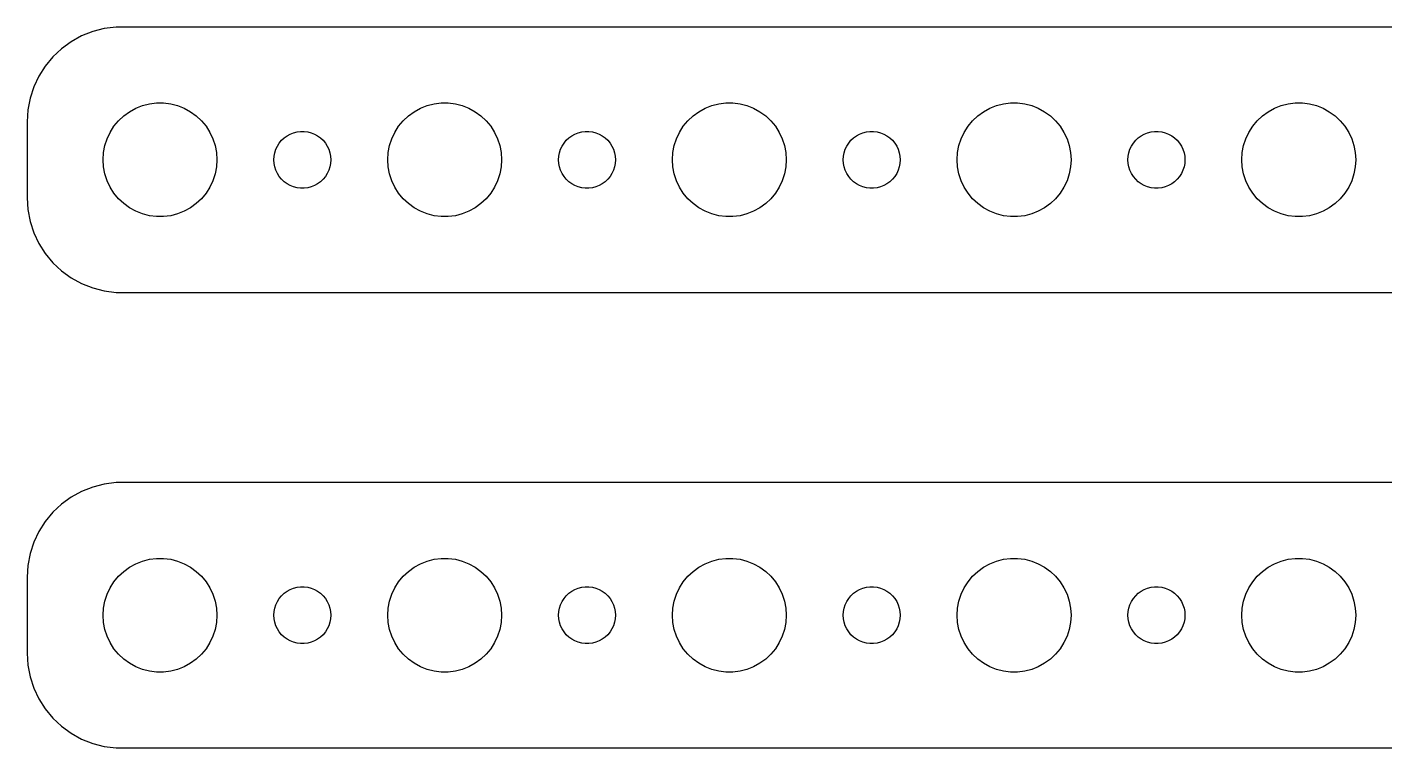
# Model space of a CAD drawing. Header units: metres. Extents: x -150 to 150, y 65 to 151.
# Drawn here: x -149.5 to -78, y 65 to 103 of the extents above; entities that cross this region are included whole.
import ezdxf

# ---------------------------------------------------------------- set-up
doc = ezdxf.new("R2010")
doc.units = ezdxf.units.M

msp = doc.modelspace()

# ---------------------------------------------------------------- linework, layer by layer
for p, q in [((-146.629, 102.524), (-147.179, 102.222)), ((-146.045, 102.755), (-146.629, 102.524)), ((-145.437, 102.911), (-146.045, 102.755)), ((-144.814, 102.99), (-145.437, 102.911)), ((144.814, 102.99), (-144.814, 102.99)), ((-147.687, 101.853), (-148.145, 101.423)), ((-147.179, 102.222), (-147.687, 101.853)), ((-148.545, 100.939), (-148.882, 100.409)), ((-148.145, 101.423), (-148.545, 100.939)), ((-148.882, 100.409), (-149.149, 99.8406)), ((-149.149, 99.8406), (-149.343, 99.2434)), ((-149.343, 99.2434), (-149.461, 98.6267)), ((-143.777, 98.7145), (-143.427, 98.8532)), ((-143.427, 98.8532), (-143.062, 98.9469)), ((-143.062, 98.9469), (-142.688, 98.9941)), ((-142.688, 98.9941), (-142.312, 98.9941)), ((-142.312, 98.9941), (-141.938, 98.9469)), ((-141.938, 98.9469), (-141.573, 98.8532)), ((-141.573, 98.8532), (-141.223, 98.7145)), ((-128.777, 98.7145), (-128.427, 98.8532)), ((-128.427, 98.8532), (-128.062, 98.9469)), ((-128.062, 98.9469), (-127.688, 98.9941)), ((-127.688, 98.9941), (-127.312, 98.9941)), ((-127.312, 98.9941), (-126.938, 98.9469)), ((-126.938, 98.9469), (-126.573, 98.8532)), ((-126.573, 98.8532), (-126.223, 98.7145)), ((-113.777, 98.7145), (-113.427, 98.8532)), ((-113.427, 98.8532), (-113.062, 98.9469)), ((-113.062, 98.9469), (-112.688, 98.9941)), ((-112.688, 98.9941), (-112.312, 98.9941)), ((-112.312, 98.9941), (-111.938, 98.9469)), ((-111.938, 98.9469), (-111.573, 98.8532)), ((-111.573, 98.8532), (-111.223, 98.7145)), ((-98.7773, 98.7145), (-98.427, 98.8532)), ((-98.427, 98.8532), (-98.0621, 98.9469)), ((-98.0621, 98.9469), (-97.6884, 98.9941)), ((-97.6884, 98.9941), (-97.3116, 98.9941)), ((-97.3116, 98.9941), (-96.9379, 98.9469)), ((-96.9379, 98.9469), (-96.573, 98.8532)), ((-96.573, 98.8532), (-96.2227, 98.7145)), ((-83.7773, 98.7145), (-83.427, 98.8532)), ((-83.427, 98.8532), (-83.0621, 98.9469)), ((-83.0621, 98.9469), (-82.6884, 98.9941)), ((-82.6884, 98.9941), (-82.3116, 98.9941)), ((-82.3116, 98.9941), (-81.9379, 98.9469)), ((-81.9379, 98.9469), (-81.573, 98.8532)), ((-81.573, 98.8532), (-81.2227, 98.7145)), ((-149.461, 98.6267), (-149.5, 98)), ((-144.927, 97.7634), (-144.687, 98.0536)), ((-144.687, 98.0536), (-144.412, 98.3115)), ((-144.412, 98.3115), (-144.107, 98.533)), ((-144.107, 98.533), (-143.777, 98.7145)), ((-141.223, 98.7145), (-140.893, 98.533)), ((-140.893, 98.533), (-140.588, 98.3115)), ((-140.588, 98.3115), (-140.313, 98.0536)), ((-140.313, 98.0536), (-140.073, 97.7634)), ((-129.927, 97.7634), (-129.687, 98.0536)), ((-129.687, 98.0536), (-129.412, 98.3115)), ((-129.412, 98.3115), (-129.107, 98.533)), ((-129.107, 98.533), (-128.777, 98.7145)), ((-126.223, 98.7145), (-125.893, 98.533)), ((-125.893, 98.533), (-125.588, 98.3115)), ((-125.588, 98.3115), (-125.313, 98.0536)), ((-125.313, 98.0536), (-125.073, 97.7634)), ((-114.927, 97.7634), (-114.687, 98.0536)), ((-114.687, 98.0536), (-114.412, 98.3115)), ((-114.412, 98.3115), (-114.107, 98.533)), ((-114.107, 98.533), (-113.777, 98.7145)), ((-111.223, 98.7145), (-110.893, 98.533)), ((-110.893, 98.533), (-110.588, 98.3115)), ((-110.588, 98.3115), (-110.313, 98.0536)), ((-110.313, 98.0536), (-110.073, 97.7634)), ((-99.927, 97.7634), (-99.6869, 98.0536)), ((-99.6869, 98.0536), (-99.4123, 98.3115)), ((-99.4123, 98.3115), (-99.1075, 98.533)), ((-99.1075, 98.533), (-98.7773, 98.7145)), ((-96.2227, 98.7145), (-95.8925, 98.533)), ((-95.8925, 98.533), (-95.5877, 98.3115)), ((-95.5877, 98.3115), (-95.3131, 98.0536)), ((-95.3131, 98.0536), (-95.073, 97.7634)), ((-84.927, 97.7634), (-84.6869, 98.0536)), ((-84.6869, 98.0536), (-84.4123, 98.3115)), ((-84.4123, 98.3115), (-84.1075, 98.533)), ((-84.1075, 98.533), (-83.7773, 98.7145)), ((-81.2227, 98.7145), (-80.8925, 98.533)), ((-80.8925, 98.533), (-80.5877, 98.3115)), ((-80.5877, 98.3115), (-80.3131, 98.0536)), ((-80.3131, 98.0536), (-80.073, 97.7634)), ((-149.5, 98), (-149.5, 94)), ((-145.289, 97.1044), (-145.129, 97.4453)), ((-145.129, 97.4453), (-144.927, 97.7634)), ((-140.073, 97.7634), (-139.871, 97.4453)), ((-139.871, 97.4453), (-139.711, 97.1044)), ((-135.804, 97.2665), (-135.639, 97.3572)), ((-135.639, 97.3572), (-135.464, 97.4266)), ((-135.464, 97.4266), (-135.281, 97.4734)), ((-135.281, 97.4734), (-135.094, 97.497)), ((-135.094, 97.497), (-134.906, 97.497)), ((-134.906, 97.497), (-134.719, 97.4734)), ((-134.719, 97.4734), (-134.536, 97.4266)), ((-134.536, 97.4266), (-134.361, 97.3572)), ((-134.361, 97.3572), (-134.196, 97.2665)), ((-130.289, 97.1044), (-130.129, 97.4453)), ((-130.129, 97.4453), (-129.927, 97.7634)), ((-125.073, 97.7634), (-124.871, 97.4453)), ((-124.871, 97.4453), (-124.711, 97.1044)), ((-120.804, 97.2665), (-120.639, 97.3572)), ((-120.639, 97.3572), (-120.464, 97.4266)), ((-120.464, 97.4266), (-120.281, 97.4734)), ((-120.281, 97.4734), (-120.094, 97.497)), ((-120.094, 97.497), (-119.906, 97.497)), ((-119.906, 97.497), (-119.719, 97.4734)), ((-119.719, 97.4734), (-119.536, 97.4266)), ((-119.536, 97.4266), (-119.361, 97.3572)), ((-119.361, 97.3572), (-119.196, 97.2665)), ((-115.289, 97.1044), (-115.129, 97.4453)), ((-115.129, 97.4453), (-114.927, 97.7634)), ((-110.073, 97.7634), (-109.871, 97.4453)), ((-109.871, 97.4453), (-109.711, 97.1044)), ((-105.804, 97.2665), (-105.639, 97.3572)), ((-105.639, 97.3572), (-105.464, 97.4266)), ((-105.464, 97.4266), (-105.281, 97.4734)), ((-105.281, 97.4734), (-105.094, 97.497)), ((-105.094, 97.497), (-104.906, 97.497)), ((-104.906, 97.497), (-104.719, 97.4734)), ((-104.719, 97.4734), (-104.536, 97.4266)), ((-104.536, 97.4266), (-104.361, 97.3572)), ((-104.361, 97.3572), (-104.196, 97.2665)), ((-100.289, 97.1044), (-100.129, 97.4453)), ((-100.129, 97.4453), (-99.927, 97.7634)), ((-95.073, 97.7634), (-94.8711, 97.4453)), ((-94.8711, 97.4453), (-94.7107, 97.1044)), ((-90.8037, 97.2665), (-90.6387, 97.3572)), ((-90.6387, 97.3572), (-90.4635, 97.4266)), ((-90.4635, 97.4266), (-90.2811, 97.4734)), ((-90.2811, 97.4734), (-90.0942, 97.497)), ((-90.0942, 97.497), (-89.9058, 97.497)), ((-89.9058, 97.497), (-89.7189, 97.4734)), ((-89.7189, 97.4734), (-89.5365, 97.4266)), ((-89.5365, 97.4266), (-89.3613, 97.3572)), ((-89.3613, 97.3572), (-89.1963, 97.2665)), ((-85.2893, 97.1044), (-85.1289, 97.4453)), ((-85.1289, 97.4453), (-84.927, 97.7634)), ((-80.073, 97.7634), (-79.8711, 97.4453)), ((-79.8711, 97.4453), (-79.7107, 97.1044)), ((-145.476, 96.376), (-145.406, 96.7461)), ((-145.406, 96.7461), (-145.289, 97.1044)), ((-139.711, 97.1044), (-139.594, 96.7461)), ((-139.594, 96.7461), (-139.524, 96.376)), ((-136.395, 96.5522), (-136.314, 96.7226)), ((-136.314, 96.7226), (-136.214, 96.8817)), ((-136.214, 96.8817), (-136.093, 97.0268)), ((-136.093, 97.0268), (-135.956, 97.1558)), ((-135.956, 97.1558), (-135.804, 97.2665)), ((-134.196, 97.2665), (-134.044, 97.1558)), ((-134.044, 97.1558), (-133.907, 97.0268)), ((-133.907, 97.0268), (-133.786, 96.8817)), ((-133.786, 96.8817), (-133.686, 96.7226)), ((-133.686, 96.7226), (-133.605, 96.5522)), ((-130.476, 96.376), (-130.406, 96.7461)), ((-130.406, 96.7461), (-130.289, 97.1044)), ((-124.711, 97.1044), (-124.594, 96.7461)), ((-124.594, 96.7461), (-124.524, 96.376)), ((-121.395, 96.5522), (-121.314, 96.7226)), ((-121.314, 96.7226), (-121.214, 96.8817)), ((-121.214, 96.8817), (-121.093, 97.0268)), ((-121.093, 97.0268), (-120.956, 97.1558)), ((-120.956, 97.1558), (-120.804, 97.2665)), ((-119.196, 97.2665), (-119.044, 97.1558)), ((-119.044, 97.1558), (-118.907, 97.0268)), ((-118.907, 97.0268), (-118.786, 96.8817)), ((-118.786, 96.8817), (-118.686, 96.7226)), ((-118.686, 96.7226), (-118.605, 96.5522)), ((-115.476, 96.376), (-115.406, 96.7461)), ((-115.406, 96.7461), (-115.289, 97.1044)), ((-109.711, 97.1044), (-109.594, 96.7461)), ((-109.594, 96.7461), (-109.524, 96.376)), ((-106.395, 96.5522), (-106.314, 96.7226)), ((-106.314, 96.7226), (-106.214, 96.8817)), ((-106.214, 96.8817), (-106.093, 97.0268)), ((-106.093, 97.0268), (-105.956, 97.1558)), ((-105.956, 97.1558), (-105.804, 97.2665)), ((-104.196, 97.2665), (-104.044, 97.1558)), ((-104.044, 97.1558), (-103.907, 97.0268)), ((-103.907, 97.0268), (-103.786, 96.8817)), ((-103.786, 96.8817), (-103.686, 96.7226)), ((-103.686, 96.7226), (-103.605, 96.5522)), ((-100.476, 96.376), (-100.406, 96.7461)), ((-100.406, 96.7461), (-100.289, 97.1044)), ((-94.7107, 97.1044), (-94.5943, 96.7461)), ((-94.5943, 96.7461), (-94.5237, 96.376)), ((-91.3947, 96.5522), (-91.3145, 96.7226)), ((-91.3145, 96.7226), (-91.2135, 96.8817)), ((-91.2135, 96.8817), (-91.0934, 97.0268)), ((-91.0934, 97.0268), (-90.9561, 97.1558)), ((-90.9561, 97.1558), (-90.8037, 97.2665)), ((-89.1963, 97.2665), (-89.0439, 97.1558)), ((-89.0439, 97.1558), (-88.9065, 97.0268)), ((-88.9065, 97.0268), (-88.7865, 96.8817)), ((-88.7865, 96.8817), (-88.6855, 96.7226)), ((-88.6855, 96.7226), (-88.6053, 96.5522)), ((-85.4763, 96.376), (-85.4057, 96.7461)), ((-85.4057, 96.7461), (-85.2893, 97.1044)), ((-79.7107, 97.1044), (-79.5943, 96.7461)), ((-79.5943, 96.7461), (-79.5237, 96.376)), ((-145.5, 96), (-145.476, 96.376)), ((-145.476, 95.624), (-145.5, 96)), ((-139.524, 96.376), (-139.5, 96)), ((-139.5, 96), (-139.524, 95.624)), ((-136.5, 96), (-136.488, 96.188)), ((-136.488, 95.812), (-136.5, 96)), ((-136.488, 96.188), (-136.453, 96.373)), ((-136.453, 96.373), (-136.395, 96.5522)), ((-133.605, 96.5522), (-133.547, 96.373)), ((-133.547, 96.373), (-133.512, 96.188)), ((-133.512, 96.188), (-133.5, 96)), ((-133.5, 96), (-133.512, 95.812)), ((-130.5, 96), (-130.476, 96.376)), ((-130.476, 95.624), (-130.5, 96)), ((-124.524, 96.376), (-124.5, 96)), ((-124.5, 96), (-124.524, 95.624)), ((-121.5, 96), (-121.488, 96.188)), ((-121.488, 95.812), (-121.5, 96)), ((-121.488, 96.188), (-121.453, 96.373)), ((-121.453, 96.373), (-121.395, 96.5522)), ((-118.605, 96.5522), (-118.547, 96.373)), ((-118.547, 96.373), (-118.512, 96.188)), ((-118.512, 96.188), (-118.5, 96)), ((-118.5, 96), (-118.512, 95.812)), ((-115.5, 96), (-115.476, 96.376)), ((-115.476, 95.624), (-115.5, 96)), ((-109.524, 96.376), (-109.5, 96)), ((-109.5, 96), (-109.524, 95.624)), ((-106.5, 96), (-106.488, 96.188)), ((-106.488, 95.812), (-106.5, 96)), ((-106.488, 96.188), (-106.453, 96.373)), ((-106.453, 96.373), (-106.395, 96.5522)), ((-103.605, 96.5522), (-103.547, 96.373)), ((-103.547, 96.373), (-103.512, 96.188)), ((-103.512, 96.188), (-103.5, 96)), ((-103.5, 96), (-103.512, 95.812)), ((-100.5, 96), (-100.476, 96.376)), ((-100.476, 95.624), (-100.5, 96)), ((-94.5237, 96.376), (-94.5, 96)), ((-94.5, 96), (-94.5237, 95.624)), ((-91.5, 96), (-91.4882, 96.188)), ((-91.4882, 95.812), (-91.5, 96)), ((-91.4882, 96.188), (-91.4529, 96.373)), ((-91.4529, 96.373), (-91.3947, 96.5522)), ((-88.6053, 96.5522), (-88.5471, 96.373)), ((-88.5471, 96.373), (-88.5118, 96.188)), ((-88.5118, 96.188), (-88.5, 96)), ((-88.5, 96), (-88.5118, 95.812)), ((-85.5, 96), (-85.4763, 96.376)), ((-85.4763, 95.624), (-85.5, 96)), ((-79.5237, 96.376), (-79.5, 96)), ((-79.5, 96), (-79.5237, 95.624)), ((-145.406, 95.2539), (-145.476, 95.624)), ((-145.289, 94.8956), (-145.406, 95.2539)), ((-139.594, 95.2539), (-139.711, 94.8956)), ((-139.524, 95.624), (-139.594, 95.2539)), ((-136.453, 95.627), (-136.488, 95.812)), ((-136.395, 95.4478), (-136.453, 95.627)), ((-136.314, 95.2774), (-136.395, 95.4478)), ((-136.214, 95.1183), (-136.314, 95.2774)), ((-133.686, 95.2774), (-133.786, 95.1183)), ((-133.605, 95.4478), (-133.686, 95.2774)), ((-133.547, 95.627), (-133.605, 95.4478)), ((-133.512, 95.812), (-133.547, 95.627)), ((-130.406, 95.2539), (-130.476, 95.624)), ((-130.289, 94.8956), (-130.406, 95.2539)), ((-124.594, 95.2539), (-124.711, 94.8956)), ((-124.524, 95.624), (-124.594, 95.2539)), ((-121.453, 95.627), (-121.488, 95.812)), ((-121.395, 95.4478), (-121.453, 95.627)), ((-121.314, 95.2774), (-121.395, 95.4478)), ((-121.214, 95.1183), (-121.314, 95.2774)), ((-118.686, 95.2774), (-118.786, 95.1183)), ((-118.605, 95.4478), (-118.686, 95.2774)), ((-118.547, 95.627), (-118.605, 95.4478)), ((-118.512, 95.812), (-118.547, 95.627)), ((-115.406, 95.2539), (-115.476, 95.624)), ((-115.289, 94.8956), (-115.406, 95.2539)), ((-109.594, 95.2539), (-109.711, 94.8956)), ((-109.524, 95.624), (-109.594, 95.2539)), ((-106.453, 95.627), (-106.488, 95.812)), ((-106.395, 95.4478), (-106.453, 95.627)), ((-106.314, 95.2774), (-106.395, 95.4478)), ((-106.214, 95.1183), (-106.314, 95.2774)), ((-103.686, 95.2774), (-103.786, 95.1183)), ((-103.605, 95.4478), (-103.686, 95.2774)), ((-103.547, 95.627), (-103.605, 95.4478)), ((-103.512, 95.812), (-103.547, 95.627)), ((-100.406, 95.2539), (-100.476, 95.624)), ((-100.289, 94.8956), (-100.406, 95.2539)), ((-94.5943, 95.2539), (-94.7107, 94.8956)), ((-94.5237, 95.624), (-94.5943, 95.2539)), ((-91.4529, 95.627), (-91.4882, 95.812)), ((-91.3947, 95.4478), (-91.4529, 95.627)), ((-91.3145, 95.2774), (-91.3947, 95.4478)), ((-91.2135, 95.1183), (-91.3145, 95.2774)), ((-88.6855, 95.2774), (-88.7865, 95.1183)), ((-88.6053, 95.4478), (-88.6855, 95.2774)), ((-88.5471, 95.627), (-88.6053, 95.4478)), ((-88.5118, 95.812), (-88.5471, 95.627)), ((-85.4057, 95.2539), (-85.4763, 95.624)), ((-85.2893, 94.8956), (-85.4057, 95.2539)), ((-79.5943, 95.2539), (-79.7107, 94.8956)), ((-79.5237, 95.624), (-79.5943, 95.2539)), ((-145.129, 94.5547), (-145.289, 94.8956)), ((-144.927, 94.2366), (-145.129, 94.5547)), ((-139.871, 94.5547), (-140.073, 94.2366)), ((-139.711, 94.8956), (-139.871, 94.5547)), ((-136.093, 94.9732), (-136.214, 95.1183)), ((-135.956, 94.8442), (-136.093, 94.9732)), ((-135.804, 94.7335), (-135.956, 94.8442)), ((-135.639, 94.6428), (-135.804, 94.7335)), ((-135.464, 94.5734), (-135.639, 94.6428)), ((-135.281, 94.5266), (-135.464, 94.5734)), ((-135.094, 94.503), (-135.281, 94.5266)), ((-134.906, 94.503), (-135.094, 94.503)), ((-134.719, 94.5266), (-134.906, 94.503)), ((-134.536, 94.5734), (-134.719, 94.5266)), ((-134.361, 94.6428), (-134.536, 94.5734)), ((-134.196, 94.7335), (-134.361, 94.6428)), ((-134.044, 94.8442), (-134.196, 94.7335)), ((-133.907, 94.9732), (-134.044, 94.8442)), ((-133.786, 95.1183), (-133.907, 94.9732)), ((-130.129, 94.5547), (-130.289, 94.8956)), ((-129.927, 94.2366), (-130.129, 94.5547)), ((-124.871, 94.5547), (-125.073, 94.2366)), ((-124.711, 94.8956), (-124.871, 94.5547)), ((-121.093, 94.9732), (-121.214, 95.1183)), ((-120.956, 94.8442), (-121.093, 94.9732)), ((-120.804, 94.7335), (-120.956, 94.8442)), ((-120.639, 94.6428), (-120.804, 94.7335)), ((-120.464, 94.5734), (-120.639, 94.6428)), ((-120.281, 94.5266), (-120.464, 94.5734)), ((-120.094, 94.503), (-120.281, 94.5266)), ((-119.906, 94.503), (-120.094, 94.503)), ((-119.719, 94.5266), (-119.906, 94.503)), ((-119.536, 94.5734), (-119.719, 94.5266)), ((-119.361, 94.6428), (-119.536, 94.5734)), ((-119.196, 94.7335), (-119.361, 94.6428)), ((-119.044, 94.8442), (-119.196, 94.7335)), ((-118.907, 94.9732), (-119.044, 94.8442)), ((-118.786, 95.1183), (-118.907, 94.9732)), ((-115.129, 94.5547), (-115.289, 94.8956)), ((-114.927, 94.2366), (-115.129, 94.5547)), ((-109.871, 94.5547), (-110.073, 94.2366)), ((-109.711, 94.8956), (-109.871, 94.5547)), ((-106.093, 94.9732), (-106.214, 95.1183)), ((-105.956, 94.8442), (-106.093, 94.9732)), ((-105.804, 94.7335), (-105.956, 94.8442)), ((-105.639, 94.6428), (-105.804, 94.7335)), ((-105.464, 94.5734), (-105.639, 94.6428)), ((-105.281, 94.5266), (-105.464, 94.5734)), ((-105.094, 94.503), (-105.281, 94.5266)), ((-104.906, 94.503), (-105.094, 94.503)), ((-104.719, 94.5266), (-104.906, 94.503)), ((-104.536, 94.5734), (-104.719, 94.5266)), ((-104.361, 94.6428), (-104.536, 94.5734)), ((-104.196, 94.7335), (-104.361, 94.6428)), ((-104.044, 94.8442), (-104.196, 94.7335)), ((-103.907, 94.9732), (-104.044, 94.8442)), ((-103.786, 95.1183), (-103.907, 94.9732)), ((-100.129, 94.5547), (-100.289, 94.8956)), ((-99.927, 94.2366), (-100.129, 94.5547)), ((-94.8711, 94.5547), (-95.073, 94.2366)), ((-94.7107, 94.8956), (-94.8711, 94.5547)), ((-91.0934, 94.9732), (-91.2135, 95.1183)), ((-90.9561, 94.8442), (-91.0934, 94.9732)), ((-90.8037, 94.7335), (-90.9561, 94.8442)), ((-90.6387, 94.6428), (-90.8037, 94.7335)), ((-90.4635, 94.5734), (-90.6387, 94.6428)), ((-90.2811, 94.5266), (-90.4635, 94.5734)), ((-90.0942, 94.503), (-90.2811, 94.5266)), ((-89.9058, 94.503), (-90.0942, 94.503)), ((-89.7189, 94.5266), (-89.9058, 94.503)), ((-89.5365, 94.5734), (-89.7189, 94.5266)), ((-89.3613, 94.6428), (-89.5365, 94.5734)), ((-89.1963, 94.7335), (-89.3613, 94.6428)), ((-89.0439, 94.8442), (-89.1963, 94.7335)), ((-88.9065, 94.9732), (-89.0439, 94.8442)), ((-88.7865, 95.1183), (-88.9065, 94.9732)), ((-85.1289, 94.5547), (-85.2893, 94.8956)), ((-84.927, 94.2366), (-85.1289, 94.5547)), ((-79.8711, 94.5547), (-80.073, 94.2366)), ((-79.7107, 94.8956), (-79.8711, 94.5547)), ((-149.5, 94), (-149.461, 93.3733)), ((-144.687, 93.9464), (-144.927, 94.2366)), ((-144.412, 93.6885), (-144.687, 93.9464)), ((-140.313, 93.9464), (-140.588, 93.6885)), ((-140.073, 94.2366), (-140.313, 93.9464)), ((-129.687, 93.9464), (-129.927, 94.2366)), ((-129.412, 93.6885), (-129.687, 93.9464)), ((-125.313, 93.9464), (-125.588, 93.6885)), ((-125.073, 94.2366), (-125.313, 93.9464)), ((-114.687, 93.9464), (-114.927, 94.2366)), ((-114.412, 93.6885), (-114.687, 93.9464)), ((-110.313, 93.9464), (-110.588, 93.6885)), ((-110.073, 94.2366), (-110.313, 93.9464)), ((-99.6869, 93.9464), (-99.927, 94.2366)), ((-99.4123, 93.6885), (-99.6869, 93.9464)), ((-95.3131, 93.9464), (-95.5877, 93.6885)), ((-95.073, 94.2366), (-95.3131, 93.9464)), ((-84.6869, 93.9464), (-84.927, 94.2366)), ((-84.4123, 93.6885), (-84.6869, 93.9464)), ((-80.3131, 93.9464), (-80.5877, 93.6885)), ((-80.073, 94.2366), (-80.3131, 93.9464)), ((-149.461, 93.3733), (-149.343, 92.7566)), ((-144.107, 93.467), (-144.412, 93.6885)), ((-143.777, 93.2855), (-144.107, 93.467)), ((-143.427, 93.1468), (-143.777, 93.2855)), ((-143.062, 93.0531), (-143.427, 93.1468)), ((-142.688, 93.0059), (-143.062, 93.0531)), ((-142.312, 93.0059), (-142.688, 93.0059)), ((-141.938, 93.0531), (-142.312, 93.0059)), ((-141.573, 93.1468), (-141.938, 93.0531)), ((-141.223, 93.2855), (-141.573, 93.1468)), ((-140.893, 93.467), (-141.223, 93.2855)), ((-140.588, 93.6885), (-140.893, 93.467)), ((-129.107, 93.467), (-129.412, 93.6885)), ((-128.777, 93.2855), (-129.107, 93.467)), ((-128.427, 93.1468), (-128.777, 93.2855)), ((-128.062, 93.0531), (-128.427, 93.1468)), ((-127.688, 93.0059), (-128.062, 93.0531)), ((-127.312, 93.0059), (-127.688, 93.0059)), ((-126.938, 93.0531), (-127.312, 93.0059)), ((-126.573, 93.1468), (-126.938, 93.0531)), ((-126.223, 93.2855), (-126.573, 93.1468)), ((-125.893, 93.467), (-126.223, 93.2855)), ((-125.588, 93.6885), (-125.893, 93.467)), ((-114.107, 93.467), (-114.412, 93.6885)), ((-113.777, 93.2855), (-114.107, 93.467)), ((-113.427, 93.1468), (-113.777, 93.2855)), ((-113.062, 93.0531), (-113.427, 93.1468)), ((-112.688, 93.0059), (-113.062, 93.0531)), ((-112.312, 93.0059), (-112.688, 93.0059)), ((-111.938, 93.0531), (-112.312, 93.0059)), ((-111.573, 93.1468), (-111.938, 93.0531)), ((-111.223, 93.2855), (-111.573, 93.1468)), ((-110.893, 93.467), (-111.223, 93.2855)), ((-110.588, 93.6885), (-110.893, 93.467)), ((-99.1075, 93.467), (-99.4123, 93.6885)), ((-98.7773, 93.2855), (-99.1075, 93.467)), ((-98.427, 93.1468), (-98.7773, 93.2855)), ((-98.0621, 93.0531), (-98.427, 93.1468)), ((-97.6884, 93.0059), (-98.0621, 93.0531)), ((-97.3116, 93.0059), (-97.6884, 93.0059)), ((-96.9379, 93.0531), (-97.3116, 93.0059)), ((-96.573, 93.1468), (-96.9379, 93.0531)), ((-96.2227, 93.2855), (-96.573, 93.1468)), ((-95.8925, 93.467), (-96.2227, 93.2855)), ((-95.5877, 93.6885), (-95.8925, 93.467)), ((-84.1075, 93.467), (-84.4123, 93.6885)), ((-83.7773, 93.2855), (-84.1075, 93.467)), ((-83.427, 93.1468), (-83.7773, 93.2855)), ((-83.0621, 93.0531), (-83.427, 93.1468)), ((-82.6884, 93.0059), (-83.0621, 93.0531)), ((-82.3116, 93.0059), (-82.6884, 93.0059)), ((-81.9379, 93.0531), (-82.3116, 93.0059)), ((-81.573, 93.1468), (-81.9379, 93.0531)), ((-81.2227, 93.2855), (-81.573, 93.1468)), ((-80.8925, 93.467), (-81.2227, 93.2855)), ((-80.5877, 93.6885), (-80.8925, 93.467)), ((-149.343, 92.7566), (-149.149, 92.1594)), ((-149.149, 92.1594), (-148.882, 91.5912)), ((-148.882, 91.5912), (-148.545, 91.0611)), ((-148.545, 91.0611), (-148.145, 90.5773)), ((-148.145, 90.5773), (-147.687, 90.1474)), ((-147.687, 90.1474), (-147.179, 89.7784)), ((-147.179, 89.7784), (-146.629, 89.4759)), ((-146.629, 89.4759), (-146.045, 89.2447)), ((-146.045, 89.2447), (-145.437, 89.0886)), ((-145.437, 89.0886), (-144.814, 89.0099)), ((-144.814, 89.0099), (144.814, 89.0099)), ((-146.045, 78.7553), (-146.629, 78.5241)), ((-145.437, 78.9114), (-146.045, 78.7553)), ((-144.814, 78.9901), (-145.437, 78.9114)), ((144.814, 78.9901), (-144.814, 78.9901)), ((-147.179, 78.2216), (-147.687, 77.8526)), ((-146.629, 78.5241), (-147.179, 78.2216)), ((-148.145, 77.4227), (-148.545, 76.9389)), ((-147.687, 77.8526), (-148.145, 77.4227)), ((-148.545, 76.9389), (-148.882, 76.4088)), ((-149.149, 75.8406), (-149.343, 75.2434)), ((-148.882, 76.4088), (-149.149, 75.8406)), ((-149.343, 75.2434), (-149.461, 74.6267)), ((-149.461, 74.6267), (-149.5, 74)), ((-144.412, 74.3115), (-144.107, 74.533)), ((-144.107, 74.533), (-143.777, 74.7145)), ((-143.777, 74.7145), (-143.427, 74.8532)), ((-143.427, 74.8532), (-143.062, 74.9469)), ((-143.062, 74.9469), (-142.688, 74.9941)), ((-142.688, 74.9941), (-142.312, 74.9941)), ((-142.312, 74.9941), (-141.938, 74.9469)), ((-141.938, 74.9469), (-141.573, 74.8532)), ((-141.573, 74.8532), (-141.223, 74.7145)), ((-141.223, 74.7145), (-140.893, 74.533)), ((-140.893, 74.533), (-140.588, 74.3115)), ((-129.412, 74.3115), (-129.107, 74.533)), ((-129.107, 74.533), (-128.777, 74.7145)), ((-128.777, 74.7145), (-128.427, 74.8532)), ((-128.427, 74.8532), (-128.062, 74.9469)), ((-128.062, 74.9469), (-127.688, 74.9941)), ((-127.688, 74.9941), (-127.312, 74.9941)), ((-127.312, 74.9941), (-126.938, 74.9469)), ((-126.938, 74.9469), (-126.573, 74.8532)), ((-126.573, 74.8532), (-126.223, 74.7145)), ((-126.223, 74.7145), (-125.893, 74.533)), ((-125.893, 74.533), (-125.588, 74.3115)), ((-114.412, 74.3115), (-114.107, 74.533)), ((-114.107, 74.533), (-113.777, 74.7145)), ((-113.777, 74.7145), (-113.427, 74.8532)), ((-113.427, 74.8532), (-113.062, 74.9469)), ((-113.062, 74.9469), (-112.688, 74.9941)), ((-112.688, 74.9941), (-112.312, 74.9941)), ((-112.312, 74.9941), (-111.938, 74.9469)), ((-111.938, 74.9469), (-111.573, 74.8532)), ((-111.573, 74.8532), (-111.223, 74.7145)), ((-111.223, 74.7145), (-110.893, 74.533)), ((-110.893, 74.533), (-110.588, 74.3115)), ((-99.4123, 74.3115), (-99.1075, 74.533)), ((-99.1075, 74.533), (-98.7773, 74.7145)), ((-98.7773, 74.7145), (-98.427, 74.8532)), ((-98.427, 74.8532), (-98.0621, 74.9469)), ((-98.0621, 74.9469), (-97.6884, 74.9941)), ((-97.6884, 74.9941), (-97.3116, 74.9941)), ((-97.3116, 74.9941), (-96.9379, 74.9469)), ((-96.9379, 74.9469), (-96.573, 74.8532)), ((-96.573, 74.8532), (-96.2227, 74.7145)), ((-96.2227, 74.7145), (-95.8925, 74.533)), ((-95.8925, 74.533), (-95.5877, 74.3115)), ((-84.4123, 74.3115), (-84.1075, 74.533)), ((-84.1075, 74.533), (-83.7773, 74.7145)), ((-83.7773, 74.7145), (-83.427, 74.8532)), ((-83.427, 74.8532), (-83.0621, 74.9469)), ((-83.0621, 74.9469), (-82.6884, 74.9941)), ((-82.6884, 74.9941), (-82.3116, 74.9941)), ((-82.3116, 74.9941), (-81.9379, 74.9469)), ((-81.9379, 74.9469), (-81.573, 74.8532)), ((-81.573, 74.8532), (-81.2227, 74.7145)), ((-81.2227, 74.7145), (-80.8925, 74.533)), ((-80.8925, 74.533), (-80.5877, 74.3115)), ((-149.5, 74), (-149.5, 70)), ((-145.129, 73.4453), (-144.927, 73.7634)), ((-144.927, 73.7634), (-144.687, 74.0536)), ((-144.687, 74.0536), (-144.412, 74.3115)), ((-140.588, 74.3115), (-140.313, 74.0536)), ((-140.313, 74.0536), (-140.073, 73.7634)), ((-140.073, 73.7634), (-139.871, 73.4453)), ((-130.129, 73.4453), (-129.927, 73.7634)), ((-129.927, 73.7634), (-129.687, 74.0536)), ((-129.687, 74.0536), (-129.412, 74.3115)), ((-125.588, 74.3115), (-125.313, 74.0536)), ((-125.313, 74.0536), (-125.073, 73.7634)), ((-125.073, 73.7634), (-124.871, 73.4453)), ((-115.129, 73.4453), (-114.927, 73.7634)), ((-114.927, 73.7634), (-114.687, 74.0536)), ((-114.687, 74.0536), (-114.412, 74.3115)), ((-110.588, 74.3115), (-110.313, 74.0536)), ((-110.313, 74.0536), (-110.073, 73.7634)), ((-110.073, 73.7634), (-109.871, 73.4453)), ((-100.129, 73.4453), (-99.927, 73.7634)), ((-99.927, 73.7634), (-99.6869, 74.0536)), ((-99.6869, 74.0536), (-99.4123, 74.3115)), ((-95.5877, 74.3115), (-95.3131, 74.0536)), ((-95.3131, 74.0536), (-95.073, 73.7634)), ((-95.073, 73.7634), (-94.8711, 73.4453)), ((-85.1289, 73.4453), (-84.927, 73.7634)), ((-84.927, 73.7634), (-84.6869, 74.0536)), ((-84.6869, 74.0536), (-84.4123, 74.3115)), ((-80.5877, 74.3115), (-80.3131, 74.0536)), ((-80.3131, 74.0536), (-80.073, 73.7634)), ((-80.073, 73.7634), (-79.8711, 73.4453)), ((-145.406, 72.7461), (-145.289, 73.1044)), ((-145.289, 73.1044), (-145.129, 73.4453)), ((-139.871, 73.4453), (-139.711, 73.1044)), ((-139.711, 73.1044), (-139.594, 72.7461)), ((-136.214, 72.8817), (-136.093, 73.0268)), ((-136.093, 73.0268), (-135.956, 73.1558)), ((-135.956, 73.1558), (-135.804, 73.2665)), ((-135.804, 73.2665), (-135.639, 73.3572)), ((-135.639, 73.3572), (-135.464, 73.4266)), ((-135.464, 73.4266), (-135.281, 73.4734)), ((-135.281, 73.4734), (-135.094, 73.497)), ((-135.094, 73.497), (-134.906, 73.497)), ((-134.906, 73.497), (-134.719, 73.4734)), ((-134.719, 73.4734), (-134.536, 73.4266)), ((-134.536, 73.4266), (-134.361, 73.3572)), ((-134.361, 73.3572), (-134.196, 73.2665)), ((-134.196, 73.2665), (-134.044, 73.1558)), ((-134.044, 73.1558), (-133.907, 73.0268)), ((-133.907, 73.0268), (-133.786, 72.8817)), ((-130.406, 72.7461), (-130.289, 73.1044)), ((-130.289, 73.1044), (-130.129, 73.4453)), ((-124.871, 73.4453), (-124.711, 73.1044)), ((-124.711, 73.1044), (-124.594, 72.7461)), ((-121.214, 72.8817), (-121.093, 73.0268)), ((-121.093, 73.0268), (-120.956, 73.1558)), ((-120.956, 73.1558), (-120.804, 73.2665)), ((-120.804, 73.2665), (-120.639, 73.3572)), ((-120.639, 73.3572), (-120.464, 73.4266)), ((-120.464, 73.4266), (-120.281, 73.4734)), ((-120.281, 73.4734), (-120.094, 73.497)), ((-120.094, 73.497), (-119.906, 73.497)), ((-119.906, 73.497), (-119.719, 73.4734)), ((-119.719, 73.4734), (-119.536, 73.4266)), ((-119.536, 73.4266), (-119.361, 73.3572)), ((-119.361, 73.3572), (-119.196, 73.2665)), ((-119.196, 73.2665), (-119.044, 73.1558)), ((-119.044, 73.1558), (-118.907, 73.0268)), ((-118.907, 73.0268), (-118.786, 72.8817)), ((-115.406, 72.7461), (-115.289, 73.1044)), ((-115.289, 73.1044), (-115.129, 73.4453)), ((-109.871, 73.4453), (-109.711, 73.1044)), ((-109.711, 73.1044), (-109.594, 72.7461)), ((-106.214, 72.8817), (-106.093, 73.0268)), ((-106.093, 73.0268), (-105.956, 73.1558)), ((-105.956, 73.1558), (-105.804, 73.2665)), ((-105.804, 73.2665), (-105.639, 73.3572)), ((-105.639, 73.3572), (-105.464, 73.4266)), ((-105.464, 73.4266), (-105.281, 73.4734)), ((-105.281, 73.4734), (-105.094, 73.497)), ((-105.094, 73.497), (-104.906, 73.497)), ((-104.906, 73.497), (-104.719, 73.4734)), ((-104.719, 73.4734), (-104.536, 73.4266)), ((-104.536, 73.4266), (-104.361, 73.3572)), ((-104.361, 73.3572), (-104.196, 73.2665)), ((-104.196, 73.2665), (-104.044, 73.1558)), ((-104.044, 73.1558), (-103.907, 73.0268)), ((-103.907, 73.0268), (-103.786, 72.8817)), ((-100.406, 72.7461), (-100.289, 73.1044)), ((-100.289, 73.1044), (-100.129, 73.4453)), ((-94.8711, 73.4453), (-94.7107, 73.1044)), ((-94.7107, 73.1044), (-94.5943, 72.7461)), ((-91.2135, 72.8817), (-91.0934, 73.0268)), ((-91.0934, 73.0268), (-90.9561, 73.1558)), ((-90.9561, 73.1558), (-90.8037, 73.2665)), ((-90.8037, 73.2665), (-90.6387, 73.3572)), ((-90.6387, 73.3572), (-90.4635, 73.4266)), ((-90.4635, 73.4266), (-90.2811, 73.4734)), ((-90.2811, 73.4734), (-90.0942, 73.497)), ((-90.0942, 73.497), (-89.9058, 73.497)), ((-89.9058, 73.497), (-89.7189, 73.4734)), ((-89.7189, 73.4734), (-89.5365, 73.4266)), ((-89.5365, 73.4266), (-89.3613, 73.3572)), ((-89.3613, 73.3572), (-89.1963, 73.2665)), ((-89.1963, 73.2665), (-89.0439, 73.1558)), ((-89.0439, 73.1558), (-88.9065, 73.0268)), ((-88.9065, 73.0268), (-88.7865, 72.8817)), ((-85.4057, 72.7461), (-85.2893, 73.1044)), ((-85.2893, 73.1044), (-85.1289, 73.4453)), ((-79.8711, 73.4453), (-79.7107, 73.1044)), ((-79.7107, 73.1044), (-79.5943, 72.7461)), ((-145.5, 72), (-145.476, 72.376)), ((-145.476, 72.376), (-145.406, 72.7461)), ((-139.594, 72.7461), (-139.524, 72.376)), ((-139.524, 72.376), (-139.5, 72)), ((-136.488, 72.188), (-136.453, 72.373)), ((-136.453, 72.373), (-136.395, 72.5522)), ((-136.395, 72.5522), (-136.314, 72.7226)), ((-136.314, 72.7226), (-136.214, 72.8817)), ((-133.786, 72.8817), (-133.686, 72.7226)), ((-133.686, 72.7226), (-133.605, 72.5522)), ((-133.605, 72.5522), (-133.547, 72.373)), ((-133.547, 72.373), (-133.512, 72.188)), ((-130.5, 72), (-130.476, 72.376)), ((-130.476, 72.376), (-130.406, 72.7461)), ((-124.594, 72.7461), (-124.524, 72.376)), ((-124.524, 72.376), (-124.5, 72)), ((-121.488, 72.188), (-121.453, 72.373)), ((-121.453, 72.373), (-121.395, 72.5522)), ((-121.395, 72.5522), (-121.314, 72.7226)), ((-121.314, 72.7226), (-121.214, 72.8817)), ((-118.786, 72.8817), (-118.686, 72.7226)), ((-118.686, 72.7226), (-118.605, 72.5522)), ((-118.605, 72.5522), (-118.547, 72.373)), ((-118.547, 72.373), (-118.512, 72.188)), ((-115.5, 72), (-115.476, 72.376)), ((-115.476, 72.376), (-115.406, 72.7461)), ((-109.594, 72.7461), (-109.524, 72.376)), ((-109.524, 72.376), (-109.5, 72)), ((-106.488, 72.188), (-106.453, 72.373)), ((-106.453, 72.373), (-106.395, 72.5522)), ((-106.395, 72.5522), (-106.314, 72.7226)), ((-106.314, 72.7226), (-106.214, 72.8817)), ((-103.786, 72.8817), (-103.686, 72.7226)), ((-103.686, 72.7226), (-103.605, 72.5522)), ((-103.605, 72.5522), (-103.547, 72.373)), ((-103.547, 72.373), (-103.512, 72.188)), ((-100.5, 72), (-100.476, 72.376)), ((-100.476, 72.376), (-100.406, 72.7461)), ((-94.5943, 72.7461), (-94.5237, 72.376)), ((-94.5237, 72.376), (-94.5, 72)), ((-91.4882, 72.188), (-91.4529, 72.373)), ((-91.4529, 72.373), (-91.3947, 72.5522)), ((-91.3947, 72.5522), (-91.3145, 72.7226)), ((-91.3145, 72.7226), (-91.2135, 72.8817)), ((-88.7865, 72.8817), (-88.6855, 72.7226)), ((-88.6855, 72.7226), (-88.6053, 72.5522)), ((-88.6053, 72.5522), (-88.5471, 72.373)), ((-88.5471, 72.373), (-88.5118, 72.188)), ((-85.5, 72), (-85.4763, 72.376)), ((-85.4763, 72.376), (-85.4057, 72.7461)), ((-79.5943, 72.7461), (-79.5237, 72.376)), ((-79.5237, 72.376), (-79.5, 72)), ((-145.476, 71.624), (-145.5, 72)), ((-145.406, 71.2539), (-145.476, 71.624)), ((-139.524, 71.624), (-139.594, 71.2539)), ((-139.5, 72), (-139.524, 71.624)), ((-136.5, 72), (-136.488, 72.188)), ((-136.488, 71.812), (-136.5, 72)), ((-136.453, 71.627), (-136.488, 71.812)), ((-136.395, 71.4478), (-136.453, 71.627)), ((-133.547, 71.627), (-133.605, 71.4478)), ((-133.512, 71.812), (-133.547, 71.627)), ((-133.512, 72.188), (-133.5, 72)), ((-133.5, 72), (-133.512, 71.812)), ((-130.476, 71.624), (-130.5, 72)), ((-130.406, 71.2539), (-130.476, 71.624)), ((-124.524, 71.624), (-124.594, 71.2539)), ((-124.5, 72), (-124.524, 71.624)), ((-121.5, 72), (-121.488, 72.188)), ((-121.488, 71.812), (-121.5, 72)), ((-121.453, 71.627), (-121.488, 71.812)), ((-121.395, 71.4478), (-121.453, 71.627)), ((-118.547, 71.627), (-118.605, 71.4478)), ((-118.512, 71.812), (-118.547, 71.627)), ((-118.512, 72.188), (-118.5, 72)), ((-118.5, 72), (-118.512, 71.812)), ((-115.476, 71.624), (-115.5, 72)), ((-115.406, 71.2539), (-115.476, 71.624)), ((-109.524, 71.624), (-109.594, 71.2539)), ((-109.5, 72), (-109.524, 71.624)), ((-106.5, 72), (-106.488, 72.188)), ((-106.488, 71.812), (-106.5, 72)), ((-106.453, 71.627), (-106.488, 71.812)), ((-106.395, 71.4478), (-106.453, 71.627)), ((-103.547, 71.627), (-103.605, 71.4478)), ((-103.512, 71.812), (-103.547, 71.627)), ((-103.512, 72.188), (-103.5, 72)), ((-103.5, 72), (-103.512, 71.812)), ((-100.476, 71.624), (-100.5, 72)), ((-100.406, 71.2539), (-100.476, 71.624)), ((-94.5237, 71.624), (-94.5943, 71.2539)), ((-94.5, 72), (-94.5237, 71.624)), ((-91.5, 72), (-91.4882, 72.188)), ((-91.4882, 71.812), (-91.5, 72)), ((-91.4529, 71.627), (-91.4882, 71.812)), ((-91.3947, 71.4478), (-91.4529, 71.627)), ((-88.5471, 71.627), (-88.6053, 71.4478)), ((-88.5118, 71.812), (-88.5471, 71.627)), ((-88.5118, 72.188), (-88.5, 72)), ((-88.5, 72), (-88.5118, 71.812)), ((-85.4763, 71.624), (-85.5, 72)), ((-85.4057, 71.2539), (-85.4763, 71.624)), ((-79.5237, 71.624), (-79.5943, 71.2539)), ((-79.5, 72), (-79.5237, 71.624)), ((-145.289, 70.8956), (-145.406, 71.2539)), ((-145.129, 70.5547), (-145.289, 70.8956)), ((-139.711, 70.8956), (-139.871, 70.5547)), ((-139.594, 71.2539), (-139.711, 70.8956)), ((-136.314, 71.2774), (-136.395, 71.4478)), ((-136.214, 71.1183), (-136.314, 71.2774)), ((-136.093, 70.9732), (-136.214, 71.1183)), ((-135.956, 70.8442), (-136.093, 70.9732)), ((-135.804, 70.7335), (-135.956, 70.8442)), ((-134.044, 70.8442), (-134.196, 70.7335)), ((-133.907, 70.9732), (-134.044, 70.8442)), ((-133.786, 71.1183), (-133.907, 70.9732)), ((-133.686, 71.2774), (-133.786, 71.1183)), ((-133.605, 71.4478), (-133.686, 71.2774)), ((-130.289, 70.8956), (-130.406, 71.2539)), ((-130.129, 70.5547), (-130.289, 70.8956)), ((-124.711, 70.8956), (-124.871, 70.5547)), ((-124.594, 71.2539), (-124.711, 70.8956)), ((-121.314, 71.2774), (-121.395, 71.4478)), ((-121.214, 71.1183), (-121.314, 71.2774)), ((-121.093, 70.9732), (-121.214, 71.1183)), ((-120.956, 70.8442), (-121.093, 70.9732)), ((-120.804, 70.7335), (-120.956, 70.8442)), ((-119.044, 70.8442), (-119.196, 70.7335)), ((-118.907, 70.9732), (-119.044, 70.8442)), ((-118.786, 71.1183), (-118.907, 70.9732)), ((-118.686, 71.2774), (-118.786, 71.1183)), ((-118.605, 71.4478), (-118.686, 71.2774)), ((-115.289, 70.8956), (-115.406, 71.2539)), ((-115.129, 70.5547), (-115.289, 70.8956)), ((-109.711, 70.8956), (-109.871, 70.5547)), ((-109.594, 71.2539), (-109.711, 70.8956)), ((-106.314, 71.2774), (-106.395, 71.4478)), ((-106.214, 71.1183), (-106.314, 71.2774)), ((-106.093, 70.9732), (-106.214, 71.1183)), ((-105.956, 70.8442), (-106.093, 70.9732)), ((-105.804, 70.7335), (-105.956, 70.8442)), ((-104.044, 70.8442), (-104.196, 70.7335)), ((-103.907, 70.9732), (-104.044, 70.8442)), ((-103.786, 71.1183), (-103.907, 70.9732)), ((-103.686, 71.2774), (-103.786, 71.1183)), ((-103.605, 71.4478), (-103.686, 71.2774)), ((-100.289, 70.8956), (-100.406, 71.2539)), ((-100.129, 70.5547), (-100.289, 70.8956)), ((-94.7107, 70.8956), (-94.8711, 70.5547)), ((-94.5943, 71.2539), (-94.7107, 70.8956)), ((-91.3145, 71.2774), (-91.3947, 71.4478)), ((-91.2135, 71.1183), (-91.3145, 71.2774)), ((-91.0934, 70.9732), (-91.2135, 71.1183)), ((-90.9561, 70.8442), (-91.0934, 70.9732)), ((-90.8037, 70.7335), (-90.9561, 70.8442)), ((-89.0439, 70.8442), (-89.1963, 70.7335)), ((-88.9065, 70.9732), (-89.0439, 70.8442)), ((-88.7865, 71.1183), (-88.9065, 70.9732)), ((-88.6855, 71.2774), (-88.7865, 71.1183)), ((-88.6053, 71.4478), (-88.6855, 71.2774)), ((-85.2893, 70.8956), (-85.4057, 71.2539)), ((-85.1289, 70.5547), (-85.2893, 70.8956)), ((-79.7107, 70.8956), (-79.8711, 70.5547)), ((-79.5943, 71.2539), (-79.7107, 70.8956)), ((-144.927, 70.2366), (-145.129, 70.5547)), ((-144.687, 69.9464), (-144.927, 70.2366)), ((-140.073, 70.2366), (-140.313, 69.9464)), ((-139.871, 70.5547), (-140.073, 70.2366)), ((-135.639, 70.6428), (-135.804, 70.7335)), ((-135.464, 70.5734), (-135.639, 70.6428)), ((-135.281, 70.5266), (-135.464, 70.5734)), ((-135.094, 70.503), (-135.281, 70.5266)), ((-134.906, 70.503), (-135.094, 70.503)), ((-134.719, 70.5266), (-134.906, 70.503)), ((-134.536, 70.5734), (-134.719, 70.5266)), ((-134.361, 70.6428), (-134.536, 70.5734)), ((-134.196, 70.7335), (-134.361, 70.6428)), ((-129.927, 70.2366), (-130.129, 70.5547)), ((-129.687, 69.9464), (-129.927, 70.2366)), ((-125.073, 70.2366), (-125.313, 69.9464)), ((-124.871, 70.5547), (-125.073, 70.2366)), ((-120.639, 70.6428), (-120.804, 70.7335)), ((-120.464, 70.5734), (-120.639, 70.6428)), ((-120.281, 70.5266), (-120.464, 70.5734)), ((-120.094, 70.503), (-120.281, 70.5266)), ((-119.906, 70.503), (-120.094, 70.503)), ((-119.719, 70.5266), (-119.906, 70.503)), ((-119.536, 70.5734), (-119.719, 70.5266)), ((-119.361, 70.6428), (-119.536, 70.5734)), ((-119.196, 70.7335), (-119.361, 70.6428)), ((-114.927, 70.2366), (-115.129, 70.5547)), ((-114.687, 69.9464), (-114.927, 70.2366)), ((-110.073, 70.2366), (-110.313, 69.9464)), ((-109.871, 70.5547), (-110.073, 70.2366)), ((-105.639, 70.6428), (-105.804, 70.7335)), ((-105.464, 70.5734), (-105.639, 70.6428)), ((-105.281, 70.5266), (-105.464, 70.5734)), ((-105.094, 70.503), (-105.281, 70.5266)), ((-104.906, 70.503), (-105.094, 70.503)), ((-104.719, 70.5266), (-104.906, 70.503)), ((-104.536, 70.5734), (-104.719, 70.5266)), ((-104.361, 70.6428), (-104.536, 70.5734)), ((-104.196, 70.7335), (-104.361, 70.6428)), ((-99.927, 70.2366), (-100.129, 70.5547)), ((-99.6869, 69.9464), (-99.927, 70.2366)), ((-95.073, 70.2366), (-95.3131, 69.9464)), ((-94.8711, 70.5547), (-95.073, 70.2366)), ((-90.6387, 70.6428), (-90.8037, 70.7335)), ((-90.4635, 70.5734), (-90.6387, 70.6428)), ((-90.2811, 70.5266), (-90.4635, 70.5734)), ((-90.0942, 70.503), (-90.2811, 70.5266)), ((-89.9058, 70.503), (-90.0942, 70.503)), ((-89.7189, 70.5266), (-89.9058, 70.503)), ((-89.5365, 70.5734), (-89.7189, 70.5266)), ((-89.3613, 70.6428), (-89.5365, 70.5734)), ((-89.1963, 70.7335), (-89.3613, 70.6428)), ((-84.927, 70.2366), (-85.1289, 70.5547)), ((-84.6869, 69.9464), (-84.927, 70.2366)), ((-80.073, 70.2366), (-80.3131, 69.9464)), ((-79.8711, 70.5547), (-80.073, 70.2366)), ((-149.5, 70), (-149.461, 69.3733)), ((-144.412, 69.6885), (-144.687, 69.9464)), ((-144.107, 69.467), (-144.412, 69.6885)), ((-143.777, 69.2855), (-144.107, 69.467)), ((-140.893, 69.467), (-141.223, 69.2855)), ((-140.588, 69.6885), (-140.893, 69.467)), ((-140.313, 69.9464), (-140.588, 69.6885)), ((-129.412, 69.6885), (-129.687, 69.9464)), ((-129.107, 69.467), (-129.412, 69.6885)), ((-128.777, 69.2855), (-129.107, 69.467)), ((-125.893, 69.467), (-126.223, 69.2855)), ((-125.588, 69.6885), (-125.893, 69.467)), ((-125.313, 69.9464), (-125.588, 69.6885)), ((-114.412, 69.6885), (-114.687, 69.9464)), ((-114.107, 69.467), (-114.412, 69.6885)), ((-113.777, 69.2855), (-114.107, 69.467)), ((-110.893, 69.467), (-111.223, 69.2855)), ((-110.588, 69.6885), (-110.893, 69.467)), ((-110.313, 69.9464), (-110.588, 69.6885)), ((-99.4123, 69.6885), (-99.6869, 69.9464)), ((-99.1075, 69.467), (-99.4123, 69.6885)), ((-98.7773, 69.2855), (-99.1075, 69.467)), ((-95.8925, 69.467), (-96.2227, 69.2855)), ((-95.5877, 69.6885), (-95.8925, 69.467)), ((-95.3131, 69.9464), (-95.5877, 69.6885)), ((-84.4123, 69.6885), (-84.6869, 69.9464)), ((-84.1075, 69.467), (-84.4123, 69.6885)), ((-83.7773, 69.2855), (-84.1075, 69.467)), ((-80.8925, 69.467), (-81.2227, 69.2855)), ((-80.5877, 69.6885), (-80.8925, 69.467)), ((-80.3131, 69.9464), (-80.5877, 69.6885)), ((-149.461, 69.3733), (-149.343, 68.7566)), ((-149.343, 68.7566), (-149.149, 68.1594)), ((-143.427, 69.1468), (-143.777, 69.2855)), ((-143.062, 69.0531), (-143.427, 69.1468)), ((-142.688, 69.0059), (-143.062, 69.0531)), ((-142.312, 69.0059), (-142.688, 69.0059)), ((-141.938, 69.0531), (-142.312, 69.0059)), ((-141.573, 69.1468), (-141.938, 69.0531)), ((-141.223, 69.2855), (-141.573, 69.1468)), ((-128.427, 69.1468), (-128.777, 69.2855)), ((-128.062, 69.0531), (-128.427, 69.1468)), ((-127.688, 69.0059), (-128.062, 69.0531)), ((-127.312, 69.0059), (-127.688, 69.0059)), ((-126.938, 69.0531), (-127.312, 69.0059)), ((-126.573, 69.1468), (-126.938, 69.0531)), ((-126.223, 69.2855), (-126.573, 69.1468)), ((-113.427, 69.1468), (-113.777, 69.2855)), ((-113.062, 69.0531), (-113.427, 69.1468)), ((-112.688, 69.0059), (-113.062, 69.0531)), ((-112.312, 69.0059), (-112.688, 69.0059)), ((-111.938, 69.0531), (-112.312, 69.0059)), ((-111.573, 69.1468), (-111.938, 69.0531)), ((-111.223, 69.2855), (-111.573, 69.1468)), ((-98.427, 69.1468), (-98.7773, 69.2855)), ((-98.0621, 69.0531), (-98.427, 69.1468)), ((-97.6884, 69.0059), (-98.0621, 69.0531)), ((-97.3116, 69.0059), (-97.6884, 69.0059)), ((-96.9379, 69.0531), (-97.3116, 69.0059)), ((-96.573, 69.1468), (-96.9379, 69.0531)), ((-96.2227, 69.2855), (-96.573, 69.1468)), ((-83.427, 69.1468), (-83.7773, 69.2855)), ((-83.0621, 69.0531), (-83.427, 69.1468)), ((-82.6884, 69.0059), (-83.0621, 69.0531)), ((-82.3116, 69.0059), (-82.6884, 69.0059)), ((-81.9379, 69.0531), (-82.3116, 69.0059)), ((-81.573, 69.1468), (-81.9379, 69.0531)), ((-81.2227, 69.2855), (-81.573, 69.1468)), ((-149.149, 68.1594), (-148.882, 67.5912)), ((-148.882, 67.5912), (-148.545, 67.0611)), ((-148.545, 67.0611), (-148.145, 66.5773)), ((-148.145, 66.5773), (-147.687, 66.1474)), ((-147.687, 66.1474), (-147.179, 65.7784)), ((-147.179, 65.7784), (-146.629, 65.4759)), ((-146.629, 65.4759), (-146.045, 65.2447)), ((-146.045, 65.2447), (-145.437, 65.0886)), ((-145.437, 65.0886), (-144.814, 65.0099)), ((-144.814, 65.0099), (144.814, 65.0099))]:
    msp.add_line(p, q)

doc.saveas('drawing.dxf')
